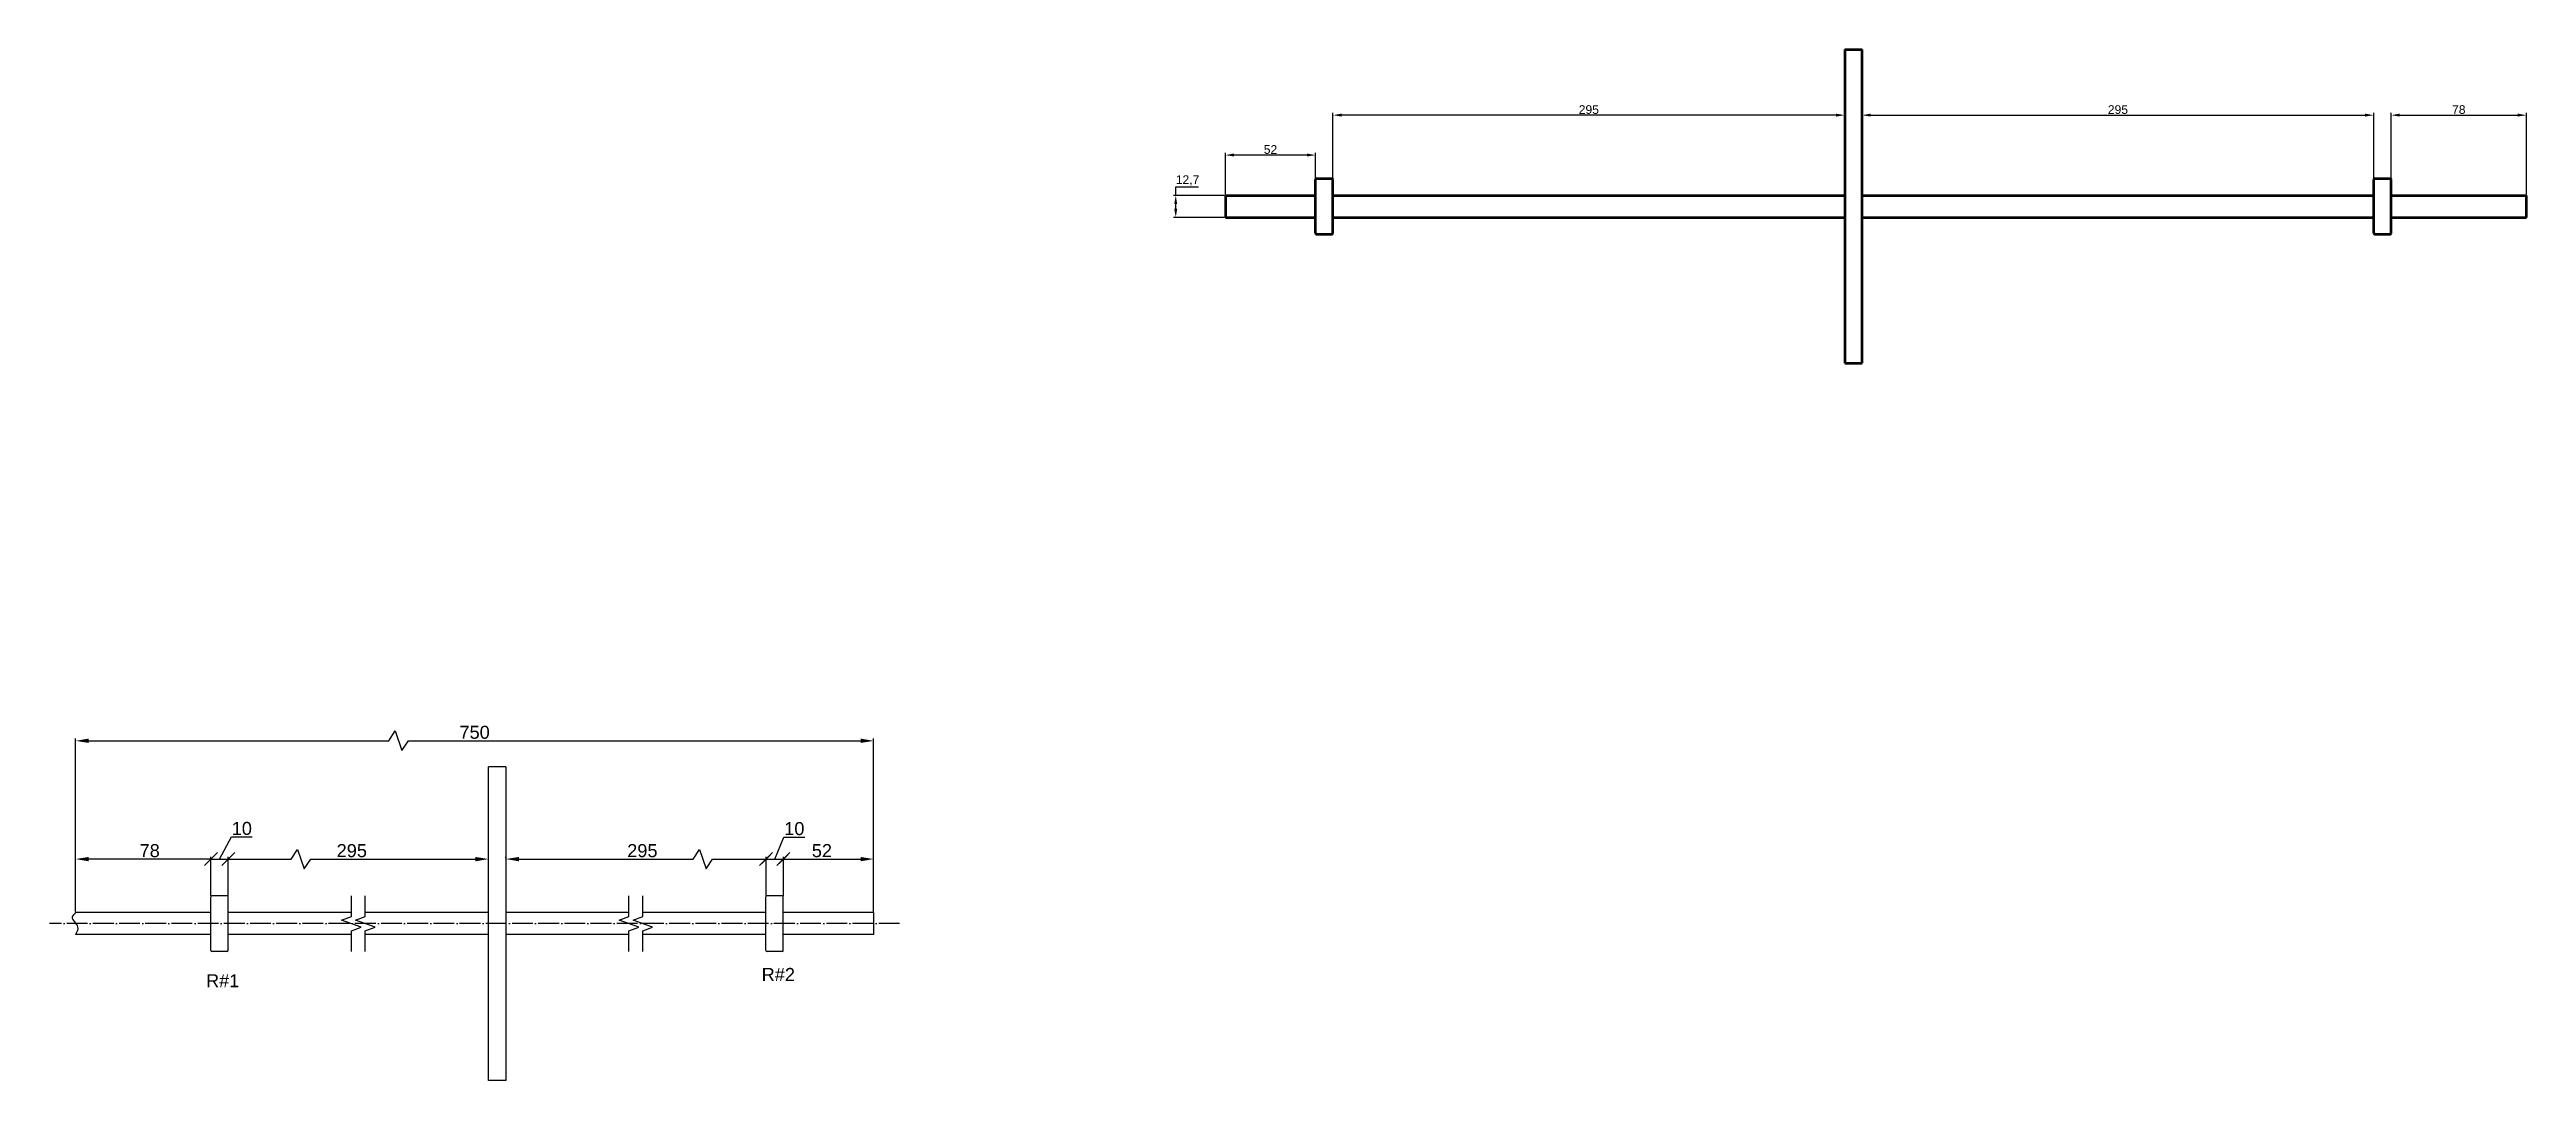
# Model space of a CAD drawing. Header units: millimetres. Extents: x 3711 to 5139, y 1490 to 2084.
import ezdxf

# ---------------------------------------------------------------- set-up
doc = ezdxf.new("R2010")
doc.units = ezdxf.units.MM
doc.linetypes.add('ACAD_ISO04W100', pattern=[30, 24, -3, 0, -3])
doc.layers.add('Centro', color=7, linetype='ACAD_ISO04W100')
doc.layers.add('Visible (ISO)', color=7, linetype='Continuous', lineweight=50)
doc.styles.get("Standard").update_dxf_attribs({"font": 'arial.ttf'})
doc.dimstyles.new('COTAS', dxfattribs={"dimtxt": 5, "dimasz": 5, "dimexe": 1.25, "dimexo": 0.625, "dimtad": 1, "dimtoh": 1, "dimtxsty": 'Standard', "dimcen": 2.5, "dimadec": 0, "dimazin": 0, "dimtfac": 1, "dimtmove": 0, "dimatfit": 3, "dimfxl": 1, "dimarcsym": 0})

# ---------------------------------------------------------------- blocks, each defined once
blk = doc.blocks.new('*D11')
at = {"color": 0, "lineweight": -2, "transparency": 16777216}
for p, q in [((4451, 2000.6), (4451, 2047.5)), ((4741, 2046.2), (4456, 2046.2)), ((4746, 2000.6), (4746, 2047.5))]:
    blk.add_line(p, q, dxfattribs=at)
at = {"color": 0, "transparency": 16777216}
for points in [[(4456, 2047.1), (4456, 2045.4), (4451, 2046.2)], [(4741, 2047.1), (4741, 2045.4), (4746, 2046.2)]]:
    blk.add_solid(points, dxfattribs=at)
at = {"layer": 'Defpoints', "color": 0, "transparency": 16777216}
for p in [(4451, 2046.2), (4451, 2000), (4746, 2000)]:
    blk.add_point(p, dxfattribs=at)
at = {"color": 0, "transparency": 16777216, "insert": (4598.5, 2049.4), "char_height": 5, "attachment_point": 5}
blk.add_mtext('295', dxfattribs=at)
blk = doc.blocks.new('*D12')
at = {"color": 0, "lineweight": -2, "transparency": 16777216}
for p, q in [((4756, 2000.6), (4756, 2047.5)), ((4761, 2046.2), (5046, 2046.2)), ((5051, 2000.6), (5051, 2047.5))]:
    blk.add_line(p, q, dxfattribs=at)
at = {"color": 0, "transparency": 16777216}
for points in [[(4761, 2047.1), (4761, 2045.4), (4756, 2046.2)], [(5046, 2047.1), (5046, 2045.4), (5051, 2046.2)]]:
    blk.add_solid(points, dxfattribs=at)
at = {"layer": 'Defpoints', "color": 0, "transparency": 16777216}
for p in [(5051, 2046.2), (4756, 2000), (5051, 2000)]:
    blk.add_point(p, dxfattribs=at)
at = {"color": 0, "transparency": 16777216, "insert": (4903.5, 2049.4), "char_height": 5, "attachment_point": 5}
blk.add_mtext('295', dxfattribs=at)
blk = doc.blocks.new('*D13')
at = {"color": 0, "lineweight": -2, "transparency": 16777216}
for p, q in [((4389, 2000.6), (4389, 2024.5)), ((4436, 2023.2), (4394, 2023.2)), ((4441, 2000.6), (4441, 2024.5))]:
    blk.add_line(p, q, dxfattribs=at)
at = {"color": 0, "transparency": 16777216}
for points in [[(4394, 2024.1), (4394, 2022.4), (4389, 2023.2)], [(4436, 2024.1), (4436, 2022.4), (4441, 2023.2)]]:
    blk.add_solid(points, dxfattribs=at)
at = {"layer": 'Defpoints', "color": 0, "transparency": 16777216}
for p in [(4389, 2023.2), (4389, 2000), (4441, 2000)]:
    blk.add_point(p, dxfattribs=at)
at = {"color": 0, "transparency": 16777216, "insert": (4415, 2026.4), "char_height": 5, "attachment_point": 5}
blk.add_mtext('52', dxfattribs=at)
blk = doc.blocks.new('*D14')
at = {"color": 0, "lineweight": -2, "ltscale": 0.5, "transparency": 16777216}
for p, q in [((5061, 2009.7), (5061, 2047.5)), ((5066, 2046.2), (5134, 2046.2)), ((5139, 2000.6), (5139, 2047.5))]:
    blk.add_line(p, q, dxfattribs=at)
at = {"color": 0, "ltscale": 0.5, "transparency": 16777216}
for points in [[(5066, 2047.1), (5066, 2045.4), (5061, 2046.2)], [(5134, 2047.1), (5134, 2045.4), (5139, 2046.2)]]:
    blk.add_solid(points, dxfattribs=at)
at = {"layer": 'Defpoints', "color": 0, "ltscale": 0.5, "transparency": 16777216}
for p in [(5139, 2046.2), (5061, 2009.1), (5139, 2000)]:
    blk.add_point(p, dxfattribs=at)
at = {"color": 0, "ltscale": 0.5, "transparency": 16777216, "insert": (5100, 2049.4), "char_height": 5, "attachment_point": 5}
blk.add_mtext('78', dxfattribs=at)
blk = doc.blocks.new('*D15')
at = {"color": 0, "lineweight": -2, "ltscale": 0.5, "transparency": 16777216}
for p, q in [((4388.4, 2000), (4359.1, 2000)), ((4360.4, 2000), (4360.4, 2005)), ((4360.4, 2005), (4373.5, 2005)), ((4388.4, 1987.3), (4359.1, 1987.3)), ((4360.4, 1992.3), (4360.4, 1995))]:
    blk.add_line(p, q, dxfattribs=at)
at = {"color": 0, "ltscale": 0.5, "transparency": 16777216}
for points in [[(4359.5, 1995), (4361.2, 1995), (4360.4, 2000)], [(4359.5, 1992.3), (4361.2, 1992.3), (4360.4, 1987.3)]]:
    blk.add_solid(points, dxfattribs=at)
at = {"layer": 'Defpoints', "color": 0, "ltscale": 0.5, "transparency": 16777216}
for p in [(4360.4, 2000), (4389, 2000), (4389, 1987.3)]:
    blk.add_point(p, dxfattribs=at)
at = {"color": 0, "ltscale": 0.5, "transparency": 16777216, "insert": (4367.2, 2008.6), "char_height": 5, "attachment_point": 5}
blk.add_mtext('12,7', dxfattribs=at)
blk = doc.blocks.new('_Oblique')
at = {"color": 0, "linetype": 'ByBlock', "lineweight": -2}
blk.add_line((-0.5, -0.5), (0.5, 0.5), dxfattribs=at)
blk = doc.blocks.new('*D23')
at = {"color": 0, "lineweight": -2, "transparency": 16777216}
for p, q in [((4134.2, 1596.4), (4134.2, 1618.8)), ((4134.2, 1617.6), (4178.7, 1617.6)), ((4186.2, 1587.4), (4186.2, 1618.8))]:
    blk.add_line(p, q, dxfattribs=at)
at = {"color": 0, "transparency": 16777216}
blk.add_solid([(4178.7, 1618.8), (4178.7, 1616.3), (4186.2, 1617.6)], dxfattribs=at)
at = {"layer": 'Defpoints', "color": 0, "transparency": 16777216}
for p in [(4186.2, 1617.6), (4134.2, 1595.8), (4186.2, 1586.7)]:
    blk.add_point(p, dxfattribs=at)
at = {"color": 0, "lineweight": -2, "transparency": 16777216, "xscale": 7.5, "yscale": 7.5, "zscale": 7.5, "rotation": 180}
blk.add_blockref('_Oblique', (4134.2, 1617.6), dxfattribs=at)
at = {"color": 0, "transparency": 16777216, "insert": (4156.4, 1622.4), "char_height": 7.5, "attachment_point": 5}
blk.add_mtext('52', dxfattribs=at)
blk = doc.blocks.new('*D24')
at = {"color": 0, "lineweight": -2, "ltscale": 0.5, "transparency": 16777216}
for p, q in [((3726.2, 1587.4), (3726.2, 1618.8)), ((3804.2, 1617.6), (3733.7, 1617.6)), ((3804.2, 1596.4), (3804.2, 1618.8))]:
    blk.add_line(p, q, dxfattribs=at)
at = {"color": 0, "ltscale": 0.5, "transparency": 16777216}
blk.add_solid([(3733.7, 1618.8), (3733.7, 1616.3), (3726.2, 1617.6)], dxfattribs=at)
at = {"layer": 'Defpoints', "color": 0, "ltscale": 0.5, "transparency": 16777216}
for p in [(3726.2, 1617.6), (3726.2, 1586.7), (3804.2, 1595.8)]:
    blk.add_point(p, dxfattribs=at)
at = {"color": 0, "lineweight": -2, "ltscale": 0.5, "transparency": 16777216, "xscale": 7.5, "yscale": 7.5, "zscale": 7.5}
blk.add_blockref('_Oblique', (3804.2, 1617.6), dxfattribs=at)
at = {"color": 0, "ltscale": 0.5, "transparency": 16777216, "insert": (3768.9, 1622.4), "char_height": 7.5, "attachment_point": 5}
blk.add_mtext('78', dxfattribs=at)
blk = doc.blocks.new('*D26')
at = {"color": 0, "lineweight": -2, "ltscale": 0.5, "transparency": 16777216}
for p, q in [((3814.2, 1596.4), (3814.2, 1618.8)), ((3814.2, 1617.6), (3850.5, 1617.6)), ((3850.5, 1617.6), (3854.2, 1623.2)), ((3854.2, 1623.2), (3858, 1612)), ((3858, 1612), (3861.7, 1617.6)), ((3861.7, 1617.6), (3956.7, 1617.6)), ((3964.2, 1618.2), (3964.2, 1618.8))]:
    blk.add_line(p, q, dxfattribs=at)
at = {"color": 0, "ltscale": 0.5, "transparency": 16777216}
blk.add_solid([(3956.7, 1618.8), (3956.7, 1616.3), (3964.2, 1617.6)], dxfattribs=at)
at = {"layer": 'Defpoints', "color": 0, "ltscale": 0.5, "transparency": 16777216}
for p in [(3964.2, 1617.6), (3964.2, 1617.6), (3814.2, 1595.8)]:
    blk.add_point(p, dxfattribs=at)
at = {"color": 0, "lineweight": -2, "ltscale": 0.5, "transparency": 16777216, "xscale": 7.5, "yscale": 7.5, "zscale": 7.5, "rotation": 180}
blk.add_blockref('_Oblique', (3814.2, 1617.6), dxfattribs=at)
at = {"color": 0, "ltscale": 0.5, "transparency": 16777216, "insert": (3885.4, 1622.4), "char_height": 7.5, "attachment_point": 5}
blk.add_mtext('295', dxfattribs=at)
blk = doc.blocks.new('*D27')
at = {"color": 0, "lineweight": -2, "ltscale": 0.5, "transparency": 16777216}
for p, q in [((3974.2, 1618.2), (3974.2, 1618.8)), ((3981.7, 1617.6), (4082.2, 1617.6)), ((4082.2, 1617.6), (4085.9, 1623.2)), ((4085.9, 1623.2), (4089.7, 1612)), ((4089.7, 1612), (4093.4, 1617.6)), ((4093.4, 1617.6), (4124.2, 1617.6)), ((4124.2, 1596.4), (4124.2, 1618.8))]:
    blk.add_line(p, q, dxfattribs=at)
at = {"color": 0, "ltscale": 0.5, "transparency": 16777216}
blk.add_solid([(3981.7, 1618.8), (3981.7, 1616.3), (3974.2, 1617.6)], dxfattribs=at)
at = {"layer": 'Defpoints', "color": 0, "ltscale": 0.5, "transparency": 16777216}
for p in [(3974.2, 1617.6), (4124.2, 1617.6), (4124.2, 1595.8)]:
    blk.add_point(p, dxfattribs=at)
at = {"color": 0, "lineweight": -2, "ltscale": 0.5, "transparency": 16777216, "xscale": 7.5, "yscale": 7.5, "zscale": 7.5}
blk.add_blockref('_Oblique', (4124.2, 1617.6), dxfattribs=at)
at = {"color": 0, "ltscale": 0.5, "transparency": 16777216, "insert": (4052.9, 1622.4), "char_height": 7.5, "attachment_point": 5}
blk.add_mtext('295', dxfattribs=at)
blk = doc.blocks.new('*D29')
at = {"color": 0, "lineweight": -2, "ltscale": 0.5, "transparency": 16777216}
for p, q in [((3726.2, 1587.4), (3726.2, 1687)), ((3733.7, 1685.7), (3906.7, 1685.7)), ((3906.7, 1685.7), (3910.5, 1691.4)), ((3910.5, 1691.4), (3914.2, 1680.1)), ((3914.2, 1680.1), (3918, 1685.7)), ((3918, 1685.7), (4178.7, 1685.7)), ((4186.2, 1587.4), (4186.2, 1687))]:
    blk.add_line(p, q, dxfattribs=at)
at = {"color": 0, "ltscale": 0.5, "transparency": 16777216}
for points in [[(3733.7, 1687), (3733.7, 1684.5), (3726.2, 1685.7)], [(4178.7, 1687), (4178.7, 1684.5), (4186.2, 1685.7)]]:
    blk.add_solid(points, dxfattribs=at)
at = {"layer": 'Defpoints', "color": 0, "ltscale": 0.5, "transparency": 16777216}
for p in [(4186.2, 1685.7), (3726.2, 1586.7), (4186.2, 1586.7)]:
    blk.add_point(p, dxfattribs=at)
at = {"color": 0, "ltscale": 0.5, "transparency": 16777216, "insert": (3956.2, 1690.6), "char_height": 7.5, "attachment_point": 5}
blk.add_mtext('750', dxfattribs=at)
blk = doc.blocks.new('*D30')
at = {"color": 0, "lineweight": -2, "ltscale": 0.5, "transparency": 16777216}
for p, q in [((3809.2, 1617.6), (3816, 1630.4)), ((3816, 1630.4), (3828, 1630.4)), ((3804.2, 1596.4), (3804.2, 1618.8)), ((3804.2, 1617.6), (3814.2, 1617.6)), ((3814.2, 1596.4), (3814.2, 1618.8))]:
    blk.add_line(p, q, dxfattribs=at)
at = {"layer": 'Defpoints', "color": 0, "ltscale": 0.5, "transparency": 16777216}
for p in [(3814.2, 1617.6), (3804.2, 1595.8), (3814.2, 1595.8)]:
    blk.add_point(p, dxfattribs=at)
at = {"color": 0, "lineweight": -2, "ltscale": 0.5, "transparency": 16777216, "xscale": 5, "yscale": 5, "zscale": 5, "rotation": 180}
blk.add_blockref('_Oblique', (3804.2, 1617.6), dxfattribs=at)
at = {"color": 0, "lineweight": -2, "ltscale": 0.5, "transparency": 16777216, "xscale": 5, "yscale": 5, "zscale": 5}
blk.add_blockref('_Oblique', (3814.2, 1617.6), dxfattribs=at)
at = {"color": 0, "ltscale": 0.5, "transparency": 16777216, "insert": (3822, 1635.2), "char_height": 7.5, "attachment_point": 5}
blk.add_mtext('10', dxfattribs=at)
blk = doc.blocks.new('*D32')
at = {"color": 0, "lineweight": -2, "ltscale": 0.5, "transparency": 16777216}
for p, q in [((4129.2, 1617.6), (4134.5, 1630.3)), ((4134.5, 1630.3), (4146.5, 1630.3)), ((4124.2, 1596.4), (4124.2, 1618.8)), ((4124.2, 1617.6), (4134.2, 1617.6)), ((4134.2, 1596.4), (4134.2, 1618.8))]:
    blk.add_line(p, q, dxfattribs=at)
at = {"layer": 'Defpoints', "color": 0, "ltscale": 0.5, "transparency": 16777216}
for p in [(4134.2, 1617.6), (4124.2, 1595.8), (4134.2, 1595.8)]:
    blk.add_point(p, dxfattribs=at)
at = {"color": 0, "lineweight": -2, "ltscale": 0.5, "transparency": 16777216, "xscale": 5, "yscale": 5, "zscale": 5, "rotation": 180}
blk.add_blockref('_Oblique', (4124.2, 1617.6), dxfattribs=at)
at = {"color": 0, "lineweight": -2, "ltscale": 0.5, "transparency": 16777216, "xscale": 5, "yscale": 5, "zscale": 5}
blk.add_blockref('_Oblique', (4134.2, 1617.6), dxfattribs=at)
at = {"color": 0, "ltscale": 0.5, "transparency": 16777216, "insert": (4140.5, 1635.1), "char_height": 7.5, "attachment_point": 5}
blk.add_mtext('10', dxfattribs=at)

msp = doc.modelspace()

# ---------------------------------------------------------------- linework, layer by layer
for p, q in [((3964.165, 1490.043), (3964.165, 1670.743)), ((3974.165, 1670.743), (3964.165, 1670.743)), ((3974.165, 1670.743), (3974.165, 1490.043)), ((3804.165, 1586.743), (3726.165, 1586.743)), ((3804.165, 1564.993), (3804.165, 1595.793)), ((3813.565, 1596.393), (3804.765, 1596.393)), ((3814.165, 1564.993), (3814.165, 1595.793)), ((3885.165, 1586.743), (3814.165, 1586.743)), ((3964.165, 1586.743), (3893.165, 1586.743)), ((4045.165, 1586.743), (3974.165, 1586.743)), ((4124.165, 1586.743), (4053.165, 1586.743)), ((4124.165, 1564.993), (4124.165, 1595.793)), ((4133.565, 1596.393), (4124.765, 1596.393)), ((4134.165, 1564.993), (4134.165, 1595.793)), ((4186.165, 1586.743), (4134.165, 1586.743)), ((4186.165, 1586.743), (4186.165, 1574.043)), ((3804.165, 1574.043), (3726.165, 1574.043)), ((3885.165, 1574.043), (3814.165, 1574.043)), ((3964.165, 1574.043), (3893.165, 1574.043)), ((4045.165, 1574.043), (3974.165, 1574.043)), ((4124.165, 1574.043), (4053.165, 1574.043)), ((4186.165, 1574.043), (4134.165, 1574.043)), ((3813.565, 1564.393), (3804.765, 1564.393)), ((4133.565, 1564.393), (4124.765, 1564.393)), ((3974.165, 1490.043), (3964.165, 1490.043))]:
    msp.add_line(p, q)
at = {"ltscale": 0.5}
for p, q in [((3885.165, 1584.497), (3885.165, 1596.497)), ((3893.165, 1584.497), (3893.165, 1596.497)), ((4045.165, 1584.497), (4045.165, 1596.497)), ((4053.165, 1584.497), (4053.165, 1596.497)), ((3879.527, 1582.445), (3885.165, 1584.497)), ((3890.803, 1578.34), (3879.527, 1582.445)), ((3885.165, 1576.288), (3890.803, 1578.34)), ((3885.165, 1564.288), (3885.165, 1576.288)), ((3887.527, 1582.445), (3893.165, 1584.497)), ((3898.803, 1578.34), (3887.527, 1582.445)), ((3893.165, 1576.288), (3898.803, 1578.34)), ((3893.165, 1564.288), (3893.165, 1576.288)), ((4039.527, 1582.445), (4045.165, 1584.497)), ((4050.803, 1578.34), (4039.527, 1582.445)), ((4045.165, 1576.288), (4050.803, 1578.34)), ((4045.165, 1564.288), (4045.165, 1576.288)), ((4047.527, 1582.445), (4053.165, 1584.497)), ((4058.803, 1578.34), (4047.527, 1582.445)), ((4053.165, 1576.288), (4058.803, 1578.34)), ((4053.165, 1564.288), (4053.165, 1576.288))]:
    msp.add_line(p, q, dxfattribs=at)
for centre, start, end in [((3804.765, 1595.793), 90, 180), ((3813.565, 1595.793), 0, 90), ((4124.765, 1595.793), 90, 180), ((4133.565, 1595.793), 0, 90), ((3804.765, 1564.993), 180, 270), ((3813.565, 1564.993), 270, 0), ((4124.765, 1564.993), 180, 270), ((4133.565, 1564.993), 270, 0)]:
    msp.add_arc(centre, 0.6, start, end)
msp.add_spline([(3726.165, 1586.743), (3724.239, 1584.099), (3727.315, 1578.576), (3726.165, 1574.043)], degree=3, dxfattribs=at)
at = {"layer": 'Centro', "ltscale": 0.5}
msp.add_line((4201.165, 1580.393), (3711.165, 1580.393), dxfattribs=at)
at = {"layer": 'Visible (ISO)'}
for p, q in [((4746.01, 2084.015), (4746.01, 1903.315)), ((4746.01, 2084.015), (4756.01, 2084.015)), ((4756.01, 1903.315), (4756.01, 2084.015)), ((4389.01, 2000.015), (4389.01, 1987.315)), ((4389.01, 2000.015), (4441.01, 2000.015)), ((4441.01, 1978.265), (4441.01, 2009.065)), ((4441.61, 2009.665), (4450.41, 2009.665)), ((4451.01, 1978.265), (4451.01, 2009.065)), ((4451.01, 2000.015), (4746.01, 2000.015)), ((4756.01, 2000.015), (5051.01, 2000.015)), ((5051.01, 1978.265), (5051.01, 2009.065)), ((5051.61, 2009.665), (5060.41, 2009.665)), ((5061.01, 1978.265), (5061.01, 2009.065)), ((5061.01, 2000.015), (5139.01, 2000.015)), ((5139.01, 1987.315), (5139.01, 2000.015)), ((4389.01, 1987.315), (4441.01, 1987.315)), ((4451.01, 1987.315), (4746.01, 1987.315)), ((4756.01, 1987.315), (5051.01, 1987.315)), ((5061.01, 1987.315), (5139.01, 1987.315)), ((4441.61, 1977.665), (4450.41, 1977.665)), ((5051.61, 1977.665), (5060.41, 1977.665)), ((4746.01, 1903.315), (4756.01, 1903.315))]:
    msp.add_line(p, q, dxfattribs=at)
for centre, start, end in [((4441.61, 2009.065), 90, 180), ((4450.41, 2009.065), 0, 90), ((5051.61, 2009.065), 90, 180), ((5060.41, 2009.065), 0, 90), ((4441.61, 1978.265), 180, 270), ((4450.41, 1978.265), 270, 0), ((5051.61, 1978.265), 180, 270), ((5060.41, 1978.265), 270, 0)]:
    msp.add_arc(centre, 0.6, start, end, dxfattribs=at)

# ---------------------------------------------------------------- texts
at = {"ltscale": 0.5, "char_height": 7.5, "attachment_point": 1}
for s, insert in [('R#1', (3801.369, 1551.255)), ('R#2', (4121.674, 1554.856))]:
    msp.add_mtext_dynamic_manual_height_columns(s, width=14.23098, gutter_width=12.5, heights=[6.117], dxfattribs=dict(at, insert=insert))

# ---------------------------------------------------------------- dimensions: what is measured, and where the dimension line sits
for base, p1, p2, picture, middle in [((4451.01, 2046.248), (4746.01, 2000.015), (4451.01, 2000.015), '*D11', (4598.51, 2049.426)), ((5051.01, 2046.248), (4756.01, 2000.015), (5051.01, 2000.015), '*D12', (4903.51, 2049.426)), ((4389.01, 2023.248), (4441.01, 2000.015), (4389.01, 2000.015), '*D13', (4415.01, 2026.426))]:
    dim = msp.add_linear_dim(base=base, p1=p1, p2=p2, dimstyle='COTAS')
    dim.commit()
    dim.dimension.update_dxf_attribs({"geometry": picture, "text_midpoint": middle})
at = {"ltscale": 0.5}
dim = msp.add_linear_dim(base=(5139.01, 2046.226), p1=(5061.01, 2009.065), p2=(5139.01, 2000.015), dimstyle='COTAS', dxfattribs=at)
dim.commit()
dim.dimension.update_dxf_attribs({"geometry": '*D14', "text_midpoint": (5100.01, 2049.404)})
dim = msp.add_linear_dim(base=(4360.351, 2000.015), p1=(4389.01, 1987.315), p2=(4389.01, 2000.015), angle=90, dimstyle='COTAS', dxfattribs=at)
dim.commit()
dim.dimension.update_dxf_attribs({"geometry": '*D15', "text_midpoint": (4367.235, 2008.645)})
for base, p1, p2, text, override, picture, middle in [((4186.165, 1685.743), (3726.165, 1586.743), (4186.165, 1586.743), '750', {"dimtxt": 7.5, "dimasz": 7.5, "dimgap": 1}, '*D29', (3956.165, 1690.572)), ((3964.165, 1617.599), (3814.165, 1595.793), (3964.165, 1617.599), '295', {"dimtxt": 7.5, "dimasz": 7.5, "dimgap": 1, "dimblk1": 'Oblique', "dimsah": 1}, '*D26', (3885.415, 1622.428)), ((4124.165, 1617.599), (3974.165, 1617.599), (4124.165, 1595.793), '295', {"dimtxt": 7.5, "dimasz": 7.5, "dimgap": 1, "dimblk2": 'Oblique', "dimsah": 1}, '*D27', (4052.915, 1622.428))]:
    dim = msp.add_linear_dim(base=base, p1=p1, p2=p2, text=text, dimstyle='COTAS', override=override, dxfattribs=at)
    dim.commit()
    dim.dimension.update_dxf_attribs({"geometry": picture, "text_midpoint": middle})
for base, p1, p2, picture, middle in [((3814.165, 1617.599), (3804.165, 1595.793), (3814.165, 1595.793), '*D30', (3816.975, 1630.409)), ((4134.165, 1617.599), (4124.165, 1595.793), (4134.165, 1595.793), '*D32', (4135.478, 1630.286))]:
    dim = msp.add_linear_dim(base=base, p1=p1, p2=p2, dimstyle='COTAS', override={"dimtxt": 7.5, "dimgap": 1, "dimblk1": 'Oblique', "dimblk2": 'Oblique', "dimsah": 1, "dimtmove": 1}, dxfattribs=at)
    dim.commit()
    dim.dimension.update_dxf_attribs({"geometry": picture, "text_midpoint": middle, "dimtype": 160})
dim = msp.add_linear_dim(base=(3726.165, 1617.599), p1=(3804.165, 1595.793), p2=(3726.165, 1586.743), angle=180, dimstyle='COTAS', override={"dimtxt": 7.5, "dimasz": 7.5, "dimgap": 1, "dimblk1": 'Oblique', "dimsah": 1}, dxfattribs=at)
dim.commit()
dim.dimension.update_dxf_attribs({"geometry": '*D24', "text_midpoint": (3768.915, 1622.428)})
dim = msp.add_linear_dim(base=(4186.165, 1617.599), p1=(4134.165, 1595.793), p2=(4186.165, 1586.743), angle=180, dimstyle='COTAS', override={"dimtxt": 7.5, "dimasz": 7.5, "dimgap": 1, "dimblk1": 'Oblique', "dimsah": 1})
dim.commit()
dim.dimension.update_dxf_attribs({"geometry": '*D23', "text_midpoint": (4156.415, 1622.428)})

doc.saveas('drawing.dxf')
